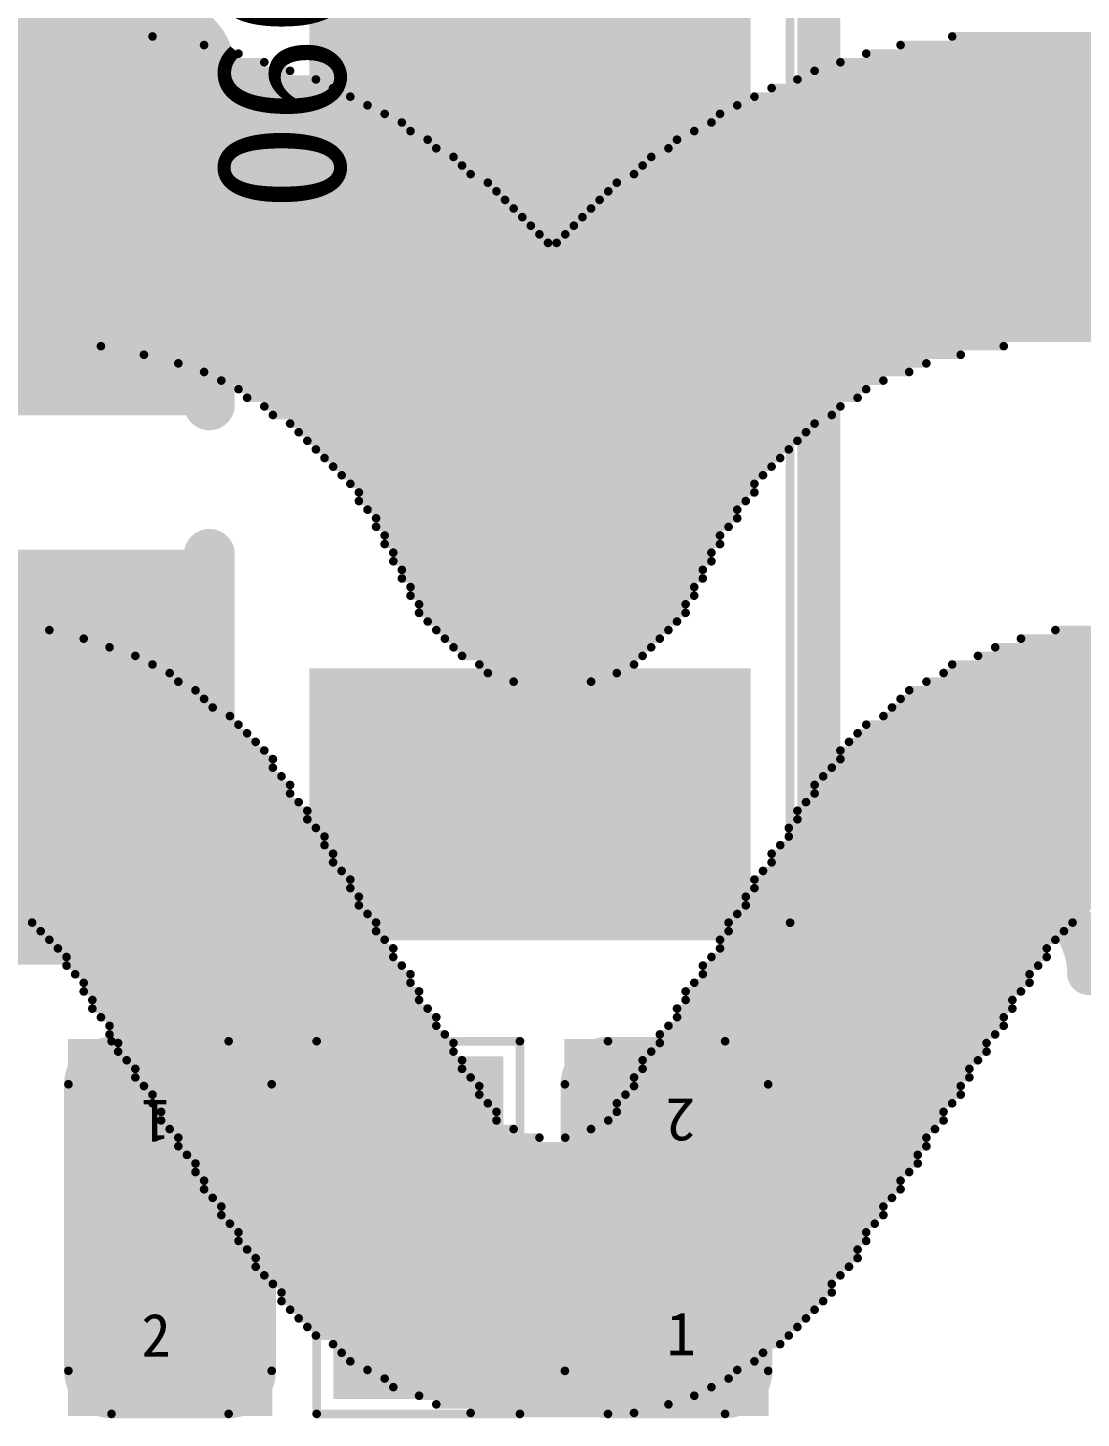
# Model space of a CAD drawing. Header units: millimetres. Extents: x 7.33 to 10.08, y 7.01 to 8.78.
# Drawn here: x 9.3186 to 9.4411, y 8.475 to 8.6366 of the extents above; entities that cross this region are included whole.
import ezdxf

# ---------------------------------------------------------------- set-up
doc = ezdxf.new("R2010")
doc.units = ezdxf.units.MM
doc.header["$MEASUREMENT"] = 0
for name, color, linetype in [('BottomOverlay', 54, 'Continuous'), ('Mechanical1', 6, 'Continuous'), ('Mechanical16', 56, 'Continuous'), ('Mechanical20', 56, 'Continuous'), ('TopLayer', 1, 'Continuous'), ('TopOverlay', 2, 'Continuous'), ('TopPaste', 8, 'Continuous'), ('TopSolder', 216, 'Continuous')]:
    doc.layers.add(name, color=color, linetype=linetype)

# ---------------------------------------------------------------- blocks, each defined once
blk = doc.blocks.new('SOT_23_5_12')
at = {"layer": 'Mechanical16'}
for points, const_width in [([(-0.00972, 0.05905), (-0.02041, 0.05905)], 0.005), ([(0.02165, 0.05905), (0.00996, 0.05905)], 0.005), ([(0.02165, 0.05905), (0.02165, -0.05905)], 0.005), ([(0.025, 0.05315), (-0.025, 0.05315)], 0.001), ([(0.025, 0.05315), (0.025, -0.05315)], 0.001)]:
    blk.add_lwpolyline(points, dxfattribs=dict(at, const_width=const_width))
for points, const_width in [([(-0.01097, 0.05905, 1), (-0.00847, 0.05905, 1)], 0.0025), ([(-0.01097, 0.05905, 1), (-0.00847, 0.05905, 1)], 0.0025), ([(0.00871, 0.05905, 1), (0.01121, 0.05905, 1)], 0.0025), ([(0.00871, 0.05905, 1), (0.01121, 0.05905, 1)], 0.0025), ([(0.0204, 0.05905, 1), (0.0229, 0.05905, 1)], 0.0025), ([(0.0204, 0.05905, 1), (0.0229, 0.05905, 1)], 0.0025), ([(0.02475, 0.05315, 1), (0.02525, 0.05315, 1)], 0.0005), ([(0.02475, 0.05315, 1), (0.02525, 0.05315, 1)], 0.0005)]:
    blk.add_lwpolyline(points, format="xyb", close=True, dxfattribs=dict(at, const_width=const_width))
at = {"layer": 'Mechanical16', "const_width": 0.005}
blk.add_lwpolyline([(0.00996, 0.05905, -1), (-0.00972, 0.05905)], format="xyb", dxfattribs=at)
at = {"layer": 'TopLayer'}
for points in [[(0.03358, 0.05118), (0.03358, 0.02756), (0.0769, 0.05118), (0.0769, 0.02756)], [(0.03358, -0.02756), (0.03358, -0.05118), (0.0769, -0.02756), (0.0769, -0.05118)]]:
    blk.add_solid(points, dxfattribs=at)
at = {"layer": 'TopOverlay', "const_width": 0.005}
for points in [[(-0.00972, 0.05905), (-0.02041, 0.05905)], [(0.02165, 0.05905), (0.00996, 0.05905)], [(0.02165, 0.05905), (0.02165, -0.05905)]]:
    blk.add_lwpolyline(points, dxfattribs=at)
at = {"layer": 'TopOverlay', "const_width": 0.0025}
for points in [[(-0.01097, 0.05905, 1), (-0.00847, 0.05905, 1)], [(-0.01097, 0.05905, 1), (-0.00847, 0.05905, 1)], [(0.00871, 0.05905, 1), (0.01121, 0.05905, 1)], [(0.00871, 0.05905, 1), (0.01121, 0.05905, 1)], [(0.0204, 0.05905, 1), (0.0229, 0.05905, 1)], [(0.0204, 0.05905, 1), (0.0229, 0.05905, 1)]]:
    blk.add_lwpolyline(points, format="xyb", close=True, dxfattribs=at)
at = {"layer": 'TopOverlay', "const_width": 0.005}
blk.add_lwpolyline([(0.00996, 0.05905, -1), (-0.00972, 0.05905)], format="xyb", dxfattribs=at)
at = {"layer": 'TopPaste'}
for points in [[(0.03358, 0.05118), (0.03358, 0.02756), (0.0769, 0.05118), (0.0769, 0.02756)], [(0.03358, -0.02756), (0.03358, -0.05118), (0.0769, -0.02756), (0.0769, -0.05118)]]:
    blk.add_solid(points, dxfattribs=at)
at = {"layer": 'TopSolder'}
for points in [[(0.02958, 0.05518), (0.02958, 0.02356), (0.0809, 0.05518), (0.0809, 0.02356)], [(0.02958, -0.02356), (0.02958, -0.05518), (0.0809, -0.02356), (0.0809, -0.05518)]]:
    blk.add_solid(points, dxfattribs=at)
blk = doc.blocks.new('R0201_63')
at = {"layer": 'TopLayer'}
for points in [[(-0.01792, -0.00787), (-0.00375, -0.00787), (-0.01792, 0.00788), (-0.00375, 0.00788)], [(0.00374, -0.00787), (0.01791, -0.00787), (0.00374, 0.00788), (0.01791, 0.00788)]]:
    blk.add_solid(points, dxfattribs=at)
at = {"layer": 'TopOverlay', "const_width": 0.001}
for points in [[(-0.02166, 0.01182), (0.02166, 0.01182)], [(-0.02166, 0.01182), (-0.02166, -0.01182)], [(0.02166, 0.01182), (0.02166, -0.01182)], [(-0.02166, -0.01182), (0.02166, -0.01182)]]:
    blk.add_lwpolyline(points, dxfattribs=at)
at = {"layer": 'TopOverlay', "const_width": 0.0005}
for points in [[(-0.02191, 0.01182, 1), (-0.02141, 0.01182, 1)], [(-0.02191, 0.01182, 1), (-0.02141, 0.01182, 1)], [(0.02141, 0.01182, 1), (0.02191, 0.01182, 1)], [(0.02141, 0.01182, 1), (0.02191, 0.01182, 1)], [(-0.02191, -0.01182, 1), (-0.02141, -0.01182, 1)], [(-0.02191, -0.01182, 1), (-0.02141, -0.01182, 1)], [(0.02141, -0.01182, 1), (0.02191, -0.01182, 1)], [(0.02141, -0.01182, 1), (0.02191, -0.01182, 1)]]:
    blk.add_lwpolyline(points, format="xyb", close=True, dxfattribs=at)
at = {"layer": 'TopPaste'}
for points in [[(-0.01792, -0.00787), (-0.00375, -0.00787), (-0.01792, 0.00788), (-0.00375, 0.00788)], [(0.00374, -0.00787), (0.01791, -0.00787), (0.00374, 0.00788), (0.01791, 0.00788)]]:
    blk.add_solid(points, dxfattribs=at)
at = {"layer": 'TopSolder'}
for points in [[(-0.01992, -0.00987), (-0.00175, -0.00987), (-0.01992, 0.00988), (-0.00175, 0.00988)], [(0.00174, -0.00987), (0.01991, -0.00987), (0.00174, 0.00988), (0.01991, 0.00988)]]:
    blk.add_solid(points, dxfattribs=at)
blk = doc.blocks.new('C0201_288')
at = {"layer": 'TopLayer'}
for points in [[(-0.01792, -0.00787), (-0.00375, -0.00787), (-0.01792, 0.00788), (-0.00375, 0.00788)], [(0.00374, -0.00787), (0.01791, -0.00787), (0.00374, 0.00788), (0.01791, 0.00788)]]:
    blk.add_solid(points, dxfattribs=at)
at = {"layer": 'TopOverlay', "const_width": 0.001}
for points in [[(-0.02166, 0.00681, -0.414178), (-0.01666, 0.01182)], [(0.01665, 0.01182, -0.414132), (0.02166, 0.00681)], [(-0.01666, -0.01182, -0.414249), (-0.02166, -0.00681)], [(0.02166, -0.00681, -0.414214), (0.01665, -0.01182)]]:
    blk.add_lwpolyline(points, format="xyb", dxfattribs=at)
for points in [[(0.01665, 0.01182), (-0.01666, 0.01182)], [(-0.02166, -0.00681), (-0.02166, 0.00681)], [(0.02166, -0.00681), (0.02166, 0.00681)], [(0.01665, -0.01182), (-0.01666, -0.01182)]]:
    blk.add_lwpolyline(points, dxfattribs=at)
at = {"layer": 'TopOverlay', "const_width": 0.0005}
for points in [[(-0.01691, 0.01182, 1), (-0.01641, 0.01182, 1)], [(-0.01691, 0.01182, 1), (-0.01641, 0.01182, 1)], [(0.0164, 0.01182, 1), (0.0169, 0.01182, 1)], [(0.0164, 0.01182, 1), (0.0169, 0.01182, 1)], [(-0.02191, 0.00681, 1), (-0.02141, 0.00681, 1)], [(-0.02191, 0.00681, 1), (-0.02141, 0.00681, 1)], [(0.02141, 0.00681, 1), (0.02191, 0.00681, 1)], [(0.02141, 0.00681, 1), (0.02191, 0.00681, 1)], [(-0.02191, -0.00681, 1), (-0.02141, -0.00681, 1)], [(-0.02191, -0.00681, 1), (-0.02141, -0.00681, 1)], [(0.02141, -0.00681, 1), (0.02191, -0.00681, 1)], [(0.02141, -0.00681, 1), (0.02191, -0.00681, 1)], [(-0.01691, -0.01182, 1), (-0.01641, -0.01182, 1)], [(-0.01691, -0.01182, 1), (-0.01641, -0.01182, 1)], [(0.0164, -0.01182, 1), (0.0169, -0.01182, 1)], [(0.0164, -0.01182, 1), (0.0169, -0.01182, 1)]]:
    blk.add_lwpolyline(points, format="xyb", close=True, dxfattribs=at)
at = {"layer": 'TopPaste'}
for points in [[(-0.01792, -0.00787), (-0.00375, -0.00787), (-0.01792, 0.00788), (-0.00375, 0.00788)], [(0.00374, -0.00787), (0.01791, -0.00787), (0.00374, 0.00788), (0.01791, 0.00788)]]:
    blk.add_solid(points, dxfattribs=at)
at = {"layer": 'TopSolder'}
for points in [[(-0.02192, -0.01187), (0.00025, -0.01187), (-0.02192, 0.01188), (0.00025, 0.01188)], [(-0.00026, -0.01187), (0.02191, -0.01187), (-0.00026, 0.01188), (0.02191, 0.01188)]]:
    blk.add_solid(points, dxfattribs=at)
at = {"layer": 'Mechanical20'}
for s, rotation, p in [('1', -90, (-0.01484, 0)), ('2', 90, (0.015, -0.00333))]:
    blk.add_text(s, height=0.005, rotation=rotation, dxfattribs=at).set_placement(p)
blk = doc.blocks.new('C0201_290')
at = {"layer": 'TopLayer'}
for points in [[(-0.01792, -0.00787), (-0.00375, -0.00787), (-0.01792, 0.00788), (-0.00375, 0.00788)], [(0.00374, -0.00787), (0.01791, -0.00787), (0.00374, 0.00788), (0.01791, 0.00788)]]:
    blk.add_solid(points, dxfattribs=at)
at = {"layer": 'TopOverlay', "const_width": 0.001}
for points in [[(-0.02166, 0.00681, -0.414178), (-0.01666, 0.01182)], [(0.01665, 0.01182, -0.414132), (0.02166, 0.00681)], [(-0.01666, -0.01182, -0.414249), (-0.02166, -0.00681)], [(0.02166, -0.00681, -0.414214), (0.01665, -0.01182)]]:
    blk.add_lwpolyline(points, format="xyb", dxfattribs=at)
for points in [[(-0.01666, 0.01182), (0.01665, 0.01182)], [(-0.02166, 0.00681), (-0.02166, -0.00681)], [(0.02166, 0.00681), (0.02166, -0.00681)], [(-0.01666, -0.01182), (0.01665, -0.01182)]]:
    blk.add_lwpolyline(points, dxfattribs=at)
at = {"layer": 'TopOverlay', "const_width": 0.0005}
for points in [[(-0.01691, 0.01182, 1), (-0.01641, 0.01182, 1)], [(-0.01691, 0.01182, 1), (-0.01641, 0.01182, 1)], [(0.0164, 0.01182, 1), (0.0169, 0.01182, 1)], [(0.0164, 0.01182, 1), (0.0169, 0.01182, 1)], [(-0.02191, 0.00681, 1), (-0.02141, 0.00681, 1)], [(-0.02191, 0.00681, 1), (-0.02141, 0.00681, 1)], [(0.02141, 0.00681, 1), (0.02191, 0.00681, 1)], [(0.02141, 0.00681, 1), (0.02191, 0.00681, 1)], [(-0.02191, -0.00681, 1), (-0.02141, -0.00681, 1)], [(-0.02191, -0.00681, 1), (-0.02141, -0.00681, 1)], [(0.02141, -0.00681, 1), (0.02191, -0.00681, 1)], [(0.02141, -0.00681, 1), (0.02191, -0.00681, 1)], [(-0.01691, -0.01182, 1), (-0.01641, -0.01182, 1)], [(-0.01691, -0.01182, 1), (-0.01641, -0.01182, 1)], [(0.0164, -0.01182, 1), (0.0169, -0.01182, 1)], [(0.0164, -0.01182, 1), (0.0169, -0.01182, 1)]]:
    blk.add_lwpolyline(points, format="xyb", close=True, dxfattribs=at)
at = {"layer": 'TopPaste'}
for points in [[(-0.01792, -0.00787), (-0.00375, -0.00787), (-0.01792, 0.00788), (-0.00375, 0.00788)], [(0.00374, -0.00787), (0.01791, -0.00787), (0.00374, 0.00788), (0.01791, 0.00788)]]:
    blk.add_solid(points, dxfattribs=at)
at = {"layer": 'TopSolder'}
for points in [[(-0.02192, -0.01187), (0.00025, -0.01187), (-0.02192, 0.01188), (0.00025, 0.01188)], [(-0.00026, -0.01187), (0.02191, -0.01187), (-0.00026, 0.01188), (0.02191, 0.01188)]]:
    blk.add_solid(points, dxfattribs=at)
at = {"layer": 'Mechanical20'}
for s, rotation, p in [('1', 270, (-0.01484, 0)), ('2', 90, (0.015, -0.00333))]:
    blk.add_text(s, height=0.005, rotation=rotation, dxfattribs=at).set_placement(p)
blk = doc.blocks.new('C0603_291')
at = {"layer": 'Mechanical16', "const_width": 0.00591}
for points in [[(-0.0531, 0.0186, -0.414214), (-0.0481, 0.0236)], [(0.0481, 0.0236, -0.414214), (0.0531, 0.0186)], [(-0.0481, -0.0236, -0.414214), (-0.0531, -0.0186)], [(0.0531, -0.0186, -0.414214), (0.0481, -0.0236)]]:
    blk.add_lwpolyline(points, format="xyb", dxfattribs=at)
for points in [[(-0.00836, 0.0236), (-0.0481, 0.0236)], [(0.0481, 0.0236), (0.00902, 0.0236)], [(-0.0531, -0.0186), (-0.0531, 0.0186)], [(0.0531, -0.0186), (0.0531, 0.0186)], [(-0.00836, -0.0236), (-0.0481, -0.0236)], [(0.0481, -0.0236), (0.00902, -0.0236)]]:
    blk.add_lwpolyline(points, dxfattribs=at)
at = {"layer": 'Mechanical16', "const_width": 0.00296}
for points in [[(-0.04958, 0.0236, 1), (-0.04662, 0.0236, 1)], [(-0.04958, 0.0236, 1), (-0.04662, 0.0236, 1)], [(-0.00984, 0.0236, 1), (-0.00688, 0.0236, 1)], [(0.00754, 0.0236, 1), (0.0105, 0.0236, 1)], [(0.04662, 0.0236, 1), (0.04958, 0.0236, 1)], [(0.04662, 0.0236, 1), (0.04958, 0.0236, 1)], [(-0.05458, 0.0186, 1), (-0.05162, 0.0186, 1)], [(-0.05458, 0.0186, 1), (-0.05162, 0.0186, 1)], [(0.05162, 0.0186, 1), (0.05458, 0.0186, 1)], [(0.05162, 0.0186, 1), (0.05458, 0.0186, 1)], [(-0.05458, -0.0186, 1), (-0.05162, -0.0186, 1)], [(-0.05458, -0.0186, 1), (-0.05162, -0.0186, 1)], [(0.05162, -0.0186, 1), (0.05458, -0.0186, 1)], [(0.05162, -0.0186, 1), (0.05458, -0.0186, 1)], [(-0.04958, -0.0236, 1), (-0.04662, -0.0236, 1)], [(-0.04958, -0.0236, 1), (-0.04662, -0.0236, 1)], [(-0.00984, -0.0236, 1), (-0.00688, -0.0236, 1)], [(0.00754, -0.0236, 1), (0.0105, -0.0236, 1)], [(0.04662, -0.0236, 1), (0.04958, -0.0236, 1)], [(0.04662, -0.0236, 1), (0.04958, -0.0236, 1)]]:
    blk.add_lwpolyline(points, format="xyb", close=True, dxfattribs=at)
at = {"layer": 'TopLayer'}
for points in [[(-0.01181, 0.01771), (-0.04331, 0.01771), (-0.01181, -0.01771), (-0.04331, -0.01771)], [(0.04331, 0.01771), (0.01181, 0.01771), (0.04331, -0.01771), (0.01181, -0.01771)]]:
    blk.add_solid(points, dxfattribs=at)
at = {"layer": 'TopOverlay', "const_width": 0.00591}
for points in [[(-0.0531, 0.0186, -0.414214), (-0.0481, 0.0236)], [(0.0481, 0.0236, -0.414214), (0.0531, 0.0186)], [(-0.0481, -0.0236, -0.414214), (-0.0531, -0.0186)], [(0.0531, -0.0186, -0.414214), (0.0481, -0.0236)]]:
    blk.add_lwpolyline(points, format="xyb", dxfattribs=at)
for points in [[(-0.00836, 0.0236), (-0.0481, 0.0236)], [(0.0481, 0.0236), (0.00902, 0.0236)], [(-0.0531, -0.0186), (-0.0531, 0.0186)], [(0.0531, -0.0186), (0.0531, 0.0186)], [(-0.00836, -0.0236), (-0.0481, -0.0236)], [(0.0481, -0.0236), (0.00902, -0.0236)]]:
    blk.add_lwpolyline(points, dxfattribs=at)
at = {"layer": 'TopOverlay', "const_width": 0.00296}
for points in [[(-0.04958, 0.0236, 1), (-0.04662, 0.0236, 1)], [(-0.04958, 0.0236, 1), (-0.04662, 0.0236, 1)], [(-0.00984, 0.0236, 1), (-0.00688, 0.0236, 1)], [(0.00754, 0.0236, 1), (0.0105, 0.0236, 1)], [(0.04662, 0.0236, 1), (0.04958, 0.0236, 1)], [(0.04662, 0.0236, 1), (0.04958, 0.0236, 1)], [(-0.05458, 0.0186, 1), (-0.05162, 0.0186, 1)], [(-0.05458, 0.0186, 1), (-0.05162, 0.0186, 1)], [(0.05162, 0.0186, 1), (0.05458, 0.0186, 1)], [(0.05162, 0.0186, 1), (0.05458, 0.0186, 1)], [(-0.05458, -0.0186, 1), (-0.05162, -0.0186, 1)], [(-0.05458, -0.0186, 1), (-0.05162, -0.0186, 1)], [(0.05162, -0.0186, 1), (0.05458, -0.0186, 1)], [(0.05162, -0.0186, 1), (0.05458, -0.0186, 1)], [(-0.04958, -0.0236, 1), (-0.04662, -0.0236, 1)], [(-0.04958, -0.0236, 1), (-0.04662, -0.0236, 1)], [(-0.00984, -0.0236, 1), (-0.00688, -0.0236, 1)], [(0.00754, -0.0236, 1), (0.0105, -0.0236, 1)], [(0.04662, -0.0236, 1), (0.04958, -0.0236, 1)], [(0.04662, -0.0236, 1), (0.04958, -0.0236, 1)]]:
    blk.add_lwpolyline(points, format="xyb", close=True, dxfattribs=at)
at = {"layer": 'TopPaste'}
for points in [[(-0.01181, 0.01771), (-0.04331, 0.01771), (-0.01181, -0.01771), (-0.04331, -0.01771)], [(0.04331, 0.01771), (0.01181, 0.01771), (0.04331, -0.01771), (0.01181, -0.01771)]]:
    blk.add_solid(points, dxfattribs=at)
at = {"layer": 'TopSolder'}
for points in [[(-0.00781, 0.02171), (-0.04731, 0.02171), (-0.00781, -0.02171), (-0.04731, -0.02171)], [(0.04731, 0.02171), (0.00781, 0.02171), (0.04731, -0.02171), (0.00781, -0.02171)]]:
    blk.add_solid(points, dxfattribs=at)
at = {"layer": 'Mechanical20'}
for s, p in [('1', (-0.02356, 0)), ('2', (0.03156, 0))]:
    blk.add_text(s, height=0.01, dxfattribs=at).set_placement(p)
blk = doc.blocks.new('LOGO_XH_300MIL_B_570')
at = {"layer": 'BottomOverlay', "const_width": 0.001}
for points in [[(0.009, 0.10816), (-0.01, 0.10816)], [(0.013, 0.10716), (-0.014, 0.10716)], [(0.018, 0.10516), (-0.019, 0.10516)], [(0.015, 0.10616), (-0.017, 0.10616)], [(0.021, 0.10316), (-0.022, 0.10316)], [(0.019, 0.10416), (-0.021, 0.10416)], [(0.023, 0.10216), (-0.024, 0.10216)], [(0.025, 0.10016), (-0.027, 0.10016)], [(0.024, 0.10116), (-0.025, 0.10116)], [(0.028, 0.09816), (-0.029, 0.09816)], [(0.027, 0.09916), (-0.028, 0.09916)], [(0.029, 0.09716), (-0.03, 0.09716)], [(0.031, 0.09516), (-0.032, 0.09516)], [(0.03, 0.09616), (-0.031, 0.09616)], [(0.031, 0.09416), (-0.033, 0.09416)], [(0.033, 0.09216), (-0.034, 0.09216)], [(0.032, 0.09316), (-0.033, 0.09316)], [(0.034, 0.09016), (-0.036, 0.09016)], [(0.034, 0.09116), (-0.035, 0.09116)], [(0.035, 0.08916), (-0.036, 0.08916)], [(0.036, 0.08816), (-0.037, 0.08816)], [(0.036, 0.08716), (-0.037, 0.08716)], [(0.038, 0.08516), (-0.039, 0.08516)], [(0.037, 0.08616), (-0.038, 0.08616)], [(0.038, 0.08416), (-0.039, 0.08416)], [(0.04, 0.08216), (-0.041, 0.08216)], [(0.039, 0.08316), (-0.04, 0.08316)], [(0.04, 0.08116), (-0.041, 0.08116)], [(0.041, 0.07916), (-0.043, 0.07916)], [(0.041, 0.08016), (-0.042, 0.08016)], [(0.043, 0.07716), (-0.044, 0.07716)], [(0.042, 0.07816), (-0.043, 0.07816)], [(-0.002, 0.07616), (-0.044, 0.07616)], [(0.043, 0.07616), (0.001, 0.07616)], [(-0.007, 0.07416), (-0.046, 0.07416)], [(-0.005, 0.07516), (-0.045, 0.07516)], [(0.044, 0.07516), (0.004, 0.07516)], [(0.045, 0.07416), (0.006, 0.07416)], [(-0.008, 0.07316), (-0.046, 0.07316)], [(0.045, 0.07316), (0.006, 0.07316)], [(-0.009, 0.07116), (-0.048, 0.07116)], [(-0.008, 0.07216), (-0.047, 0.07216)], [(0.046, 0.07216), (0.007, 0.07216)], [(0.046, 0.07116), (0.008, 0.07116)], [(-0.01, 0.06916), (-0.049, 0.06916)], [(-0.01, 0.07016), (-0.048, 0.07016)], [(0.047, 0.07016), (0.008, 0.07016)], [(0.048, 0.06916), (0.009, 0.06916)], [(-0.011, 0.06816), (-0.049, 0.06816)], [(0.048, 0.06816), (0.01, 0.06816)], [(-0.012, 0.06616), (-0.051, 0.06616)], [(-0.011, 0.06716), (-0.05, 0.06716)], [(0.049, 0.06716), (0.01, 0.06716)], [(0.05, 0.06616), (0.011, 0.06616)], [(-0.013, 0.06416), (-0.052, 0.06416)], [(-0.013, 0.06516), (-0.051, 0.06516)], [(0.05, 0.06516), (0.011, 0.06516)], [(0.051, 0.06416), (0.012, 0.06416)], [(-0.014, 0.06316), (-0.053, 0.06316)], [(0.051, 0.06316), (0.013, 0.06316)], [(-0.015, 0.06116), (-0.054, 0.06116)], [(-0.015, 0.06216), (-0.053, 0.06216)], [(0.052, 0.06216), (0.013, 0.06216)], [(0.053, 0.06116), (0.014, 0.06116)], [(-0.016, 0.06016), (-0.054, 0.06016)], [(0.053, 0.06016), (0.015, 0.06016)], [(-0.017, 0.05816), (-0.056, 0.05816)], [(-0.016, 0.05916), (-0.055, 0.05916)], [(0.054, 0.05916), (0.015, 0.05916)], [(0.054, 0.05816), (0.016, 0.05816)], [(-0.018, 0.05616), (-0.057, 0.05616)], [(-0.018, 0.05716), (-0.056, 0.05716)], [(0.055, 0.05716), (0.016, 0.05716)], [(0.056, 0.05616), (0.017, 0.05616)], [(-0.019, 0.05516), (-0.058, 0.05516)], [(0.056, 0.05516), (0.018, 0.05516)], [(-0.02, 0.05316), (-0.059, 0.05316)], [(-0.02, 0.05416), (-0.058, 0.05416)], [(0.057, 0.05416), (0.018, 0.05416)], [(0.058, 0.05316), (0.019, 0.05316)], [(-0.021, 0.05216), (-0.06, 0.05216)], [(0.059, 0.05216), (0.02, 0.05216)], [(-0.022, 0.05016), (-0.063, 0.05016)], [(-0.021, 0.05116), (-0.061, 0.05116)], [(0.06, 0.05116), (0.02, 0.05116)], [(0.062, 0.05016), (0.021, 0.05016)], [(-0.023, 0.04816), (-0.071, 0.04816)], [(-0.023, 0.04916), (-0.067, 0.04916)], [(0.066, 0.04916), (0.022, 0.04916)], [(0.07, 0.04816), (0.022, 0.04816)], [(-0.024, 0.04716), (-0.075, 0.04716)], [(0.074, 0.04716), (0.023, 0.04716)], [(-0.025, 0.04516), (-0.083, 0.04516)], [(-0.024, 0.04616), (-0.079, 0.04616)], [(0.078, 0.04616), (0.023, 0.04616)], [(0.082, 0.04516), (0.024, 0.04516)], [(-0.026, 0.04316), (-0.091, 0.04316)], [(-0.026, 0.04416), (-0.087, 0.04416)], [(0.086, 0.04416), (0.025, 0.04416)], [(0.09, 0.04316), (0.025, 0.04316)], [(-0.027, 0.04216), (-0.095, 0.04216)], [(0.094, 0.04216), (0.026, 0.04216)], [(-0.028, 0.04016), (-0.103, 0.04016)], [(-0.028, 0.04116), (-0.099, 0.04116)], [(0.098, 0.04116), (0.026, 0.04116)], [(0.102, 0.04016), (0.027, 0.04016)], [(-0.029, 0.03916), (-0.107, 0.03916)], [(0.105, 0.03916), (0.028, 0.03916)], [(-0.03, 0.03716), (-0.112, 0.03716)], [(-0.029, 0.03816), (-0.11, 0.03816)], [(0.108, 0.03816), (0.028, 0.03816)], [(0.111, 0.03716), (0.029, 0.03716)], [(-0.031, 0.03516), (-0.116, 0.03516)], [(-0.031, 0.03616), (-0.114, 0.03616)], [(0.113, 0.03616), (0.03, 0.03616)], [(0.115, 0.03516), (0.03, 0.03516)], [(-0.032, 0.03416), (-0.117, 0.03416)], [(0.116, 0.03416), (0.031, 0.03416)], [(-0.034, 0.03216), (-0.12, 0.03216)], [(-0.033, 0.03316), (-0.119, 0.03316)], [(0.118, 0.03316), (0.032, 0.03316)], [(0.119, 0.03216), (0.032, 0.03216)], [(-0.034, 0.03116), (-0.122, 0.03116)], [(0.12, 0.03116), (0.033, 0.03116)], [(-0.036, 0.02916), (-0.124, 0.02916)], [(-0.035, 0.03016), (-0.123, 0.03016)], [(0.121, 0.03016), (0.034, 0.03016)], [(0.123, 0.02916), (0.035, 0.02916)], [(-0.039, 0.02716), (-0.126, 0.02716)], [(-0.037, 0.02816), (-0.125, 0.02816)], [(0.124, 0.02816), (0.036, 0.02816)], [(0.125, 0.02716), (0.037, 0.02716)], [(-0.04, 0.02616), (-0.127, 0.02616)], [(0.125, 0.02616), (0.039, 0.02616)], [(-0.042, 0.02416), (-0.128, 0.02416)], [(-0.041, 0.02516), (-0.127, 0.02516)], [(0.126, 0.02516), (0.04, 0.02516)], [(0.127, 0.02416), (0.041, 0.02416)], [(-0.046, 0.02216), (-0.13, 0.02216)], [(-0.044, 0.02316), (-0.129, 0.02316)], [(0.007, 0.02216), (-0.008, 0.02216)], [(0.004, 0.02316), (-0.005, 0.02316)], [(0.128, 0.02316), (0.043, 0.02316)], [(0.128, 0.02216), (0.044, 0.02216)], [(-0.047, 0.02116), (-0.13, 0.02116)], [(0.008, 0.02116), (-0.01, 0.02116)], [(0.129, 0.02116), (0.046, 0.02116)], [(-0.05, 0.02016), (-0.131, 0.02016)], [(-0.052, 0.01916), (-0.131, 0.01916)], [(0.011, 0.01916), (-0.012, 0.01916)], [(0.01, 0.02016), (-0.011, 0.02016)], [(0.13, 0.02016), (0.048, 0.02016)], [(0.13, 0.01916), (0.051, 0.01916)], [(-0.055, 0.01816), (-0.132, 0.01816)], [(0.012, 0.01816), (-0.013, 0.01816)], [(0.131, 0.01816), (0.054, 0.01816)], [(-0.059, 0.01716), (-0.132, 0.01716)], [(0.014, 0.01616), (-0.015, 0.01616)], [(0.013, 0.01716), (-0.014, 0.01716)], [(0.131, 0.01716), (0.058, 0.01716)], [(0.015, 0.01516), (-0.016, 0.01516)], [(0.015, 0.01416), (-0.016, 0.01416)], [(0.016, 0.01316), (-0.017, 0.01316)], [(0.017, 0.01116), (-0.018, 0.01116)], [(0.016, 0.01216), (-0.017, 0.01216)], [(0.017, 0.01016), (-0.018, 0.01016)], [(0.018, 0.00916), (-0.019, 0.00916)], [(0.018, 0.00816), (-0.019, 0.00816)], [(0.019, 0.00716), (-0.02, 0.00716)], [(0.019, 0.00616), (-0.02, 0.00616)], [(0.02, 0.00516), (-0.021, 0.00516)], [(0.02, 0.00416), (-0.022, 0.00416)], [(0.021, 0.00316), (-0.022, 0.00316)], [(0.022, 0.00116), (-0.024, 0.00116)], [(0.022, 0.00216), (-0.023, 0.00216)], [(0.023, 0.00016), (-0.024, 0.00016)], [(0.025, -0.00184), (-0.026, -0.00184)], [(0.024, -0.00084), (-0.025, -0.00084)], [(0.026, -0.00284), (-0.027, -0.00284)], [(0.028, -0.00484), (-0.029, -0.00484)], [(0.027, -0.00384), (-0.028, -0.00384)], [(0.03, -0.00684), (-0.031, -0.00684)], [(0.029, -0.00584), (-0.03, -0.00584)], [(0.032, -0.00784), (-0.033, -0.00784)], [(0.035, -0.00984), (-0.036, -0.00984)], [(0.033, -0.00884), (-0.034, -0.00884)], [(0.036, -0.01084), (-0.037, -0.01084)], [(0.04, -0.01284), (-0.042, -0.01284)], [(0.038, -0.01184), (-0.039, -0.01184)], [(0.047, -0.01484), (-0.048, -0.01484)], [(0.043, -0.01384), (-0.044, -0.01384)], [(0.052, -0.01584), (-0.053, -0.01584)], [(0.125, -0.01684), (-0.126, -0.01684)], [(0.124, -0.01784), (-0.125, -0.01784)], [(0.124, -0.01884), (-0.125, -0.01884)], [(0.123, -0.01984), (-0.124, -0.01984)], [(0.122, -0.02084), (-0.123, -0.02084)], [(0.121, -0.02184), (-0.122, -0.02184)], [(0.12, -0.02284), (-0.122, -0.02284)], [(0.12, -0.02384), (-0.121, -0.02384)], [(0.119, -0.02484), (-0.12, -0.02484)], [(0.118, -0.02584), (-0.119, -0.02584)], [(0.117, -0.02684), (-0.118, -0.02684)], [(-0.001, -0.02784), (-0.117, -0.02784)], [(0.116, -0.02784), (0, -0.02784)], [(-0.002, -0.02884), (-0.116, -0.02884)], [(0.115, -0.02884), (0.001, -0.02884)], [(-0.003, -0.02984), (-0.115, -0.02984)], [(-0.004, -0.03084), (-0.114, -0.03084)], [(0.114, -0.02984), (0.002, -0.02984)], [(0.113, -0.03084), (0.003, -0.03084)], [(-0.005, -0.03184), (-0.113, -0.03184)], [(0.112, -0.03184), (0.004, -0.03184)], [(-0.006, -0.03284), (-0.112, -0.03284)], [(-0.007, -0.03384), (-0.111, -0.03384)], [(0.111, -0.03284), (0.005, -0.03284)], [(0.11, -0.03384), (0.006, -0.03384)], [(-0.008, -0.03484), (-0.109, -0.03484)], [(-0.01, -0.03584), (-0.108, -0.03584)], [(0.108, -0.03484), (0.007, -0.03484)], [(0.107, -0.03584), (0.009, -0.03584)], [(-0.011, -0.03684), (-0.107, -0.03684)], [(0.106, -0.03684), (0.01, -0.03684)], [(-0.012, -0.03784), (-0.106, -0.03784)], [(-0.014, -0.03884), (-0.104, -0.03884)], [(0.104, -0.03784), (0.011, -0.03784)], [(0.103, -0.03884), (0.013, -0.03884)], [(-0.015, -0.03984), (-0.103, -0.03984)], [(-0.017, -0.04084), (-0.101, -0.04084)], [(0.101, -0.03984), (0.014, -0.03984)], [(0.1, -0.04084), (0.016, -0.04084)], [(-0.019, -0.04184), (-0.099, -0.04184)], [(0.098, -0.04184), (0.017, -0.04184)], [(-0.02, -0.04284), (-0.098, -0.04284)], [(-0.022, -0.04384), (-0.096, -0.04384)], [(0.097, -0.04284), (0.019, -0.04284)], [(0.095, -0.04384), (0.021, -0.04384)], [(-0.024, -0.04484), (-0.094, -0.04484)], [(0.092, -0.04484), (0.023, -0.04484)], [(-0.026, -0.04584), (-0.092, -0.04584)], [(-0.029, -0.04684), (-0.089, -0.04684)], [(0.09, -0.04584), (0.025, -0.04584)], [(0.088, -0.04684), (0.027, -0.04684)], [(-0.031, -0.04784), (-0.087, -0.04784)], [(-0.034, -0.04884), (-0.084, -0.04884)], [(0.086, -0.04784), (0.03, -0.04784)], [(0.083, -0.04884), (0.033, -0.04884)], [(-0.037, -0.04984), (-0.08, -0.04984)], [(0.079, -0.04984), (0.036, -0.04984)], [(-0.041, -0.05084), (-0.077, -0.05084)], [(-0.047, -0.05184), (-0.071, -0.05184)], [(0.076, -0.05084), (0.04, -0.05084)], [(0.07, -0.05184), (0.046, -0.05184)]]:
    blk.add_lwpolyline(points, dxfattribs=at)
at = {"layer": 'BottomOverlay', "const_width": 0.0005}
for points in [[(-0.01025, 0.10816, 1), (-0.00975, 0.10816, 1)], [(0.00875, 0.10816, 1), (0.00925, 0.10816, 1)], [(-0.01425, 0.10716, 1), (-0.01375, 0.10716, 1)], [(0.01275, 0.10716, 1), (0.01325, 0.10716, 1)], [(-0.01925, 0.10516, 1), (-0.01875, 0.10516, 1)], [(-0.01725, 0.10616, 1), (-0.01675, 0.10616, 1)], [(0.01475, 0.10616, 1), (0.01525, 0.10616, 1)], [(0.01775, 0.10516, 1), (0.01825, 0.10516, 1)], [(-0.02225, 0.10316, 1), (-0.02175, 0.10316, 1)], [(-0.02125, 0.10416, 1), (-0.02075, 0.10416, 1)], [(0.01875, 0.10416, 1), (0.01925, 0.10416, 1)], [(0.02075, 0.10316, 1), (0.02125, 0.10316, 1)], [(-0.02425, 0.10216, 1), (-0.02375, 0.10216, 1)], [(0.02275, 0.10216, 1), (0.02325, 0.10216, 1)], [(-0.02725, 0.10016, 1), (-0.02675, 0.10016, 1)], [(-0.02525, 0.10116, 1), (-0.02475, 0.10116, 1)], [(0.02375, 0.10116, 1), (0.02425, 0.10116, 1)], [(0.02475, 0.10016, 1), (0.02525, 0.10016, 1)], [(-0.02925, 0.09816, 1), (-0.02875, 0.09816, 1)], [(-0.02825, 0.09916, 1), (-0.02775, 0.09916, 1)], [(0.02675, 0.09916, 1), (0.02725, 0.09916, 1)], [(0.02775, 0.09816, 1), (0.02825, 0.09816, 1)], [(-0.03025, 0.09716, 1), (-0.02975, 0.09716, 1)], [(0.02875, 0.09716, 1), (0.02925, 0.09716, 1)], [(-0.03225, 0.09516, 1), (-0.03175, 0.09516, 1)], [(-0.03125, 0.09616, 1), (-0.03075, 0.09616, 1)], [(0.02975, 0.09616, 1), (0.03025, 0.09616, 1)], [(0.03075, 0.09516, 1), (0.03125, 0.09516, 1)], [(-0.03325, 0.09416, 1), (-0.03275, 0.09416, 1)], [(0.03075, 0.09416, 1), (0.03125, 0.09416, 1)], [(-0.03425, 0.09216, 1), (-0.03375, 0.09216, 1)], [(-0.03325, 0.09316, 1), (-0.03275, 0.09316, 1)], [(0.03175, 0.09316, 1), (0.03225, 0.09316, 1)], [(0.03275, 0.09216, 1), (0.03325, 0.09216, 1)], [(-0.03625, 0.09016, 1), (-0.03575, 0.09016, 1)], [(-0.03525, 0.09116, 1), (-0.03475, 0.09116, 1)], [(0.03375, 0.09116, 1), (0.03425, 0.09116, 1)], [(0.03375, 0.09016, 1), (0.03425, 0.09016, 1)], [(-0.03625, 0.08916, 1), (-0.03575, 0.08916, 1)], [(0.03475, 0.08916, 1), (0.03525, 0.08916, 1)], [(-0.03725, 0.08816, 1), (-0.03675, 0.08816, 1)], [(-0.03725, 0.08716, 1), (-0.03675, 0.08716, 1)], [(0.03575, 0.08816, 1), (0.03625, 0.08816, 1)], [(0.03575, 0.08716, 1), (0.03625, 0.08716, 1)], [(-0.03925, 0.08516, 1), (-0.03875, 0.08516, 1)], [(-0.03825, 0.08616, 1), (-0.03775, 0.08616, 1)], [(0.03675, 0.08616, 1), (0.03725, 0.08616, 1)], [(0.03775, 0.08516, 1), (0.03825, 0.08516, 1)], [(-0.03925, 0.08416, 1), (-0.03875, 0.08416, 1)], [(0.03775, 0.08416, 1), (0.03825, 0.08416, 1)], [(-0.04125, 0.08216, 1), (-0.04075, 0.08216, 1)], [(-0.04025, 0.08316, 1), (-0.03975, 0.08316, 1)], [(0.03875, 0.08316, 1), (0.03925, 0.08316, 1)], [(0.03975, 0.08216, 1), (0.04025, 0.08216, 1)], [(-0.04125, 0.08116, 1), (-0.04075, 0.08116, 1)], [(0.03975, 0.08116, 1), (0.04025, 0.08116, 1)], [(-0.04325, 0.07916, 1), (-0.04275, 0.07916, 1)], [(-0.04225, 0.08016, 1), (-0.04175, 0.08016, 1)], [(0.04075, 0.08016, 1), (0.04125, 0.08016, 1)], [(0.04075, 0.07916, 1), (0.04125, 0.07916, 1)], [(-0.04425, 0.07716, 1), (-0.04375, 0.07716, 1)], [(-0.04325, 0.07816, 1), (-0.04275, 0.07816, 1)], [(0.04175, 0.07816, 1), (0.04225, 0.07816, 1)], [(0.04275, 0.07716, 1), (0.04325, 0.07716, 1)], [(-0.04425, 0.07616, 1), (-0.04375, 0.07616, 1)], [(-0.00225, 0.07616, 1), (-0.00175, 0.07616, 1)], [(0.00075, 0.07616, 1), (0.00125, 0.07616, 1)], [(0.04275, 0.07616, 1), (0.04325, 0.07616, 1)], [(-0.04625, 0.07416, 1), (-0.04575, 0.07416, 1)], [(-0.04525, 0.07516, 1), (-0.04475, 0.07516, 1)], [(-0.00725, 0.07416, 1), (-0.00675, 0.07416, 1)], [(-0.00525, 0.07516, 1), (-0.00475, 0.07516, 1)], [(0.00375, 0.07516, 1), (0.00425, 0.07516, 1)], [(0.00575, 0.07416, 1), (0.00625, 0.07416, 1)], [(0.04375, 0.07516, 1), (0.04425, 0.07516, 1)], [(0.04475, 0.07416, 1), (0.04525, 0.07416, 1)], [(-0.04625, 0.07316, 1), (-0.04575, 0.07316, 1)], [(-0.00825, 0.07316, 1), (-0.00775, 0.07316, 1)], [(0.00575, 0.07316, 1), (0.00625, 0.07316, 1)], [(0.04475, 0.07316, 1), (0.04525, 0.07316, 1)], [(-0.04825, 0.07116, 1), (-0.04775, 0.07116, 1)], [(-0.04725, 0.07216, 1), (-0.04675, 0.07216, 1)], [(-0.00925, 0.07116, 1), (-0.00875, 0.07116, 1)], [(-0.00825, 0.07216, 1), (-0.00775, 0.07216, 1)], [(0.00675, 0.07216, 1), (0.00725, 0.07216, 1)], [(0.00775, 0.07116, 1), (0.00825, 0.07116, 1)], [(0.04575, 0.07216, 1), (0.04625, 0.07216, 1)], [(0.04575, 0.07116, 1), (0.04625, 0.07116, 1)], [(-0.04925, 0.06916, 1), (-0.04875, 0.06916, 1)], [(-0.04825, 0.07016, 1), (-0.04775, 0.07016, 1)], [(-0.01025, 0.07016, 1), (-0.00975, 0.07016, 1)], [(-0.01025, 0.06916, 1), (-0.00975, 0.06916, 1)], [(0.00775, 0.07016, 1), (0.00825, 0.07016, 1)], [(0.00875, 0.06916, 1), (0.00925, 0.06916, 1)], [(0.04675, 0.07016, 1), (0.04725, 0.07016, 1)], [(0.04775, 0.06916, 1), (0.04825, 0.06916, 1)], [(-0.04925, 0.06816, 1), (-0.04875, 0.06816, 1)], [(-0.01125, 0.06816, 1), (-0.01075, 0.06816, 1)], [(0.00975, 0.06816, 1), (0.01025, 0.06816, 1)], [(0.04775, 0.06816, 1), (0.04825, 0.06816, 1)], [(-0.05125, 0.06616, 1), (-0.05075, 0.06616, 1)], [(-0.05025, 0.06716, 1), (-0.04975, 0.06716, 1)], [(-0.01225, 0.06616, 1), (-0.01175, 0.06616, 1)], [(-0.01125, 0.06716, 1), (-0.01075, 0.06716, 1)], [(0.00975, 0.06716, 1), (0.01025, 0.06716, 1)], [(0.01075, 0.06616, 1), (0.01125, 0.06616, 1)], [(0.04875, 0.06716, 1), (0.04925, 0.06716, 1)], [(0.04975, 0.06616, 1), (0.05025, 0.06616, 1)], [(-0.05225, 0.06416, 1), (-0.05175, 0.06416, 1)], [(-0.05125, 0.06516, 1), (-0.05075, 0.06516, 1)], [(-0.01325, 0.06516, 1), (-0.01275, 0.06516, 1)], [(-0.01325, 0.06416, 1), (-0.01275, 0.06416, 1)], [(0.01075, 0.06516, 1), (0.01125, 0.06516, 1)], [(0.01175, 0.06416, 1), (0.01225, 0.06416, 1)], [(0.04975, 0.06516, 1), (0.05025, 0.06516, 1)], [(0.05075, 0.06416, 1), (0.05125, 0.06416, 1)], [(-0.05325, 0.06316, 1), (-0.05275, 0.06316, 1)], [(-0.01425, 0.06316, 1), (-0.01375, 0.06316, 1)], [(0.01275, 0.06316, 1), (0.01325, 0.06316, 1)], [(0.05075, 0.06316, 1), (0.05125, 0.06316, 1)], [(-0.05425, 0.06116, 1), (-0.05375, 0.06116, 1)], [(-0.05325, 0.06216, 1), (-0.05275, 0.06216, 1)], [(-0.01525, 0.06216, 1), (-0.01475, 0.06216, 1)], [(-0.01525, 0.06116, 1), (-0.01475, 0.06116, 1)], [(0.01275, 0.06216, 1), (0.01325, 0.06216, 1)], [(0.01375, 0.06116, 1), (0.01425, 0.06116, 1)], [(0.05175, 0.06216, 1), (0.05225, 0.06216, 1)], [(0.05275, 0.06116, 1), (0.05325, 0.06116, 1)], [(-0.05425, 0.06016, 1), (-0.05375, 0.06016, 1)], [(-0.01625, 0.06016, 1), (-0.01575, 0.06016, 1)], [(0.01475, 0.06016, 1), (0.01525, 0.06016, 1)], [(0.05275, 0.06016, 1), (0.05325, 0.06016, 1)], [(-0.05625, 0.05816, 1), (-0.05575, 0.05816, 1)], [(-0.05525, 0.05916, 1), (-0.05475, 0.05916, 1)], [(-0.01725, 0.05816, 1), (-0.01675, 0.05816, 1)], [(-0.01625, 0.05916, 1), (-0.01575, 0.05916, 1)], [(0.01475, 0.05916, 1), (0.01525, 0.05916, 1)], [(0.01575, 0.05816, 1), (0.01625, 0.05816, 1)], [(0.05375, 0.05916, 1), (0.05425, 0.05916, 1)], [(0.05375, 0.05816, 1), (0.05425, 0.05816, 1)], [(-0.05725, 0.05616, 1), (-0.05675, 0.05616, 1)], [(-0.05625, 0.05716, 1), (-0.05575, 0.05716, 1)], [(-0.01825, 0.05716, 1), (-0.01775, 0.05716, 1)], [(-0.01825, 0.05616, 1), (-0.01775, 0.05616, 1)], [(0.01575, 0.05716, 1), (0.01625, 0.05716, 1)], [(0.01675, 0.05616, 1), (0.01725, 0.05616, 1)], [(0.05475, 0.05716, 1), (0.05525, 0.05716, 1)], [(0.05575, 0.05616, 1), (0.05625, 0.05616, 1)], [(-0.05825, 0.05516, 1), (-0.05775, 0.05516, 1)], [(-0.01925, 0.05516, 1), (-0.01875, 0.05516, 1)], [(0.01775, 0.05516, 1), (0.01825, 0.05516, 1)], [(0.05575, 0.05516, 1), (0.05625, 0.05516, 1)], [(-0.05925, 0.05316, 1), (-0.05875, 0.05316, 1)], [(-0.05825, 0.05416, 1), (-0.05775, 0.05416, 1)], [(-0.02025, 0.05416, 1), (-0.01975, 0.05416, 1)], [(-0.02025, 0.05316, 1), (-0.01975, 0.05316, 1)], [(0.01775, 0.05416, 1), (0.01825, 0.05416, 1)], [(0.01875, 0.05316, 1), (0.01925, 0.05316, 1)], [(0.05675, 0.05416, 1), (0.05725, 0.05416, 1)], [(0.05775, 0.05316, 1), (0.05825, 0.05316, 1)], [(-0.06025, 0.05216, 1), (-0.05975, 0.05216, 1)], [(-0.02125, 0.05216, 1), (-0.02075, 0.05216, 1)], [(0.01975, 0.05216, 1), (0.02025, 0.05216, 1)], [(0.05875, 0.05216, 1), (0.05925, 0.05216, 1)], [(-0.06125, 0.05116, 1), (-0.06075, 0.05116, 1)], [(-0.02225, 0.05016, 1), (-0.02175, 0.05016, 1)], [(-0.02125, 0.05116, 1), (-0.02075, 0.05116, 1)], [(0.01975, 0.05116, 1), (0.02025, 0.05116, 1)], [(0.02075, 0.05016, 1), (0.02125, 0.05016, 1)], [(0.05975, 0.05116, 1), (0.06025, 0.05116, 1)], [(-0.02325, 0.04916, 1), (-0.02275, 0.04916, 1)], [(-0.02325, 0.04816, 1), (-0.02275, 0.04816, 1)], [(0.02175, 0.04916, 1), (0.02225, 0.04916, 1)], [(0.02175, 0.04816, 1), (0.02225, 0.04816, 1)], [(-0.02425, 0.04716, 1), (-0.02375, 0.04716, 1)], [(0.02275, 0.04716, 1), (0.02325, 0.04716, 1)], [(-0.02525, 0.04516, 1), (-0.02475, 0.04516, 1)], [(-0.02425, 0.04616, 1), (-0.02375, 0.04616, 1)], [(0.02275, 0.04616, 1), (0.02325, 0.04616, 1)], [(0.02375, 0.04516, 1), (0.02425, 0.04516, 1)], [(-0.02625, 0.04416, 1), (-0.02575, 0.04416, 1)], [(-0.02625, 0.04316, 1), (-0.02575, 0.04316, 1)], [(0.02475, 0.04416, 1), (0.02525, 0.04416, 1)], [(0.02475, 0.04316, 1), (0.02525, 0.04316, 1)], [(-0.02725, 0.04216, 1), (-0.02675, 0.04216, 1)], [(0.02575, 0.04216, 1), (0.02625, 0.04216, 1)], [(-0.02825, 0.04116, 1), (-0.02775, 0.04116, 1)], [(-0.02825, 0.04016, 1), (-0.02775, 0.04016, 1)], [(0.02575, 0.04116, 1), (0.02625, 0.04116, 1)], [(0.02675, 0.04016, 1), (0.02725, 0.04016, 1)], [(-0.02925, 0.03916, 1), (-0.02875, 0.03916, 1)], [(0.02775, 0.03916, 1), (0.02825, 0.03916, 1)], [(-0.03025, 0.03716, 1), (-0.02975, 0.03716, 1)], [(-0.02925, 0.03816, 1), (-0.02875, 0.03816, 1)], [(0.02775, 0.03816, 1), (0.02825, 0.03816, 1)], [(0.02875, 0.03716, 1), (0.02925, 0.03716, 1)], [(-0.03125, 0.03616, 1), (-0.03075, 0.03616, 1)], [(-0.03125, 0.03516, 1), (-0.03075, 0.03516, 1)], [(0.02975, 0.03616, 1), (0.03025, 0.03616, 1)], [(0.02975, 0.03516, 1), (0.03025, 0.03516, 1)], [(-0.03225, 0.03416, 1), (-0.03175, 0.03416, 1)], [(0.03075, 0.03416, 1), (0.03125, 0.03416, 1)], [(-0.03425, 0.03216, 1), (-0.03375, 0.03216, 1)], [(-0.03325, 0.03316, 1), (-0.03275, 0.03316, 1)], [(0.03175, 0.03316, 1), (0.03225, 0.03316, 1)], [(0.03175, 0.03216, 1), (0.03225, 0.03216, 1)], [(-0.03425, 0.03116, 1), (-0.03375, 0.03116, 1)], [(0.03275, 0.03116, 1), (0.03325, 0.03116, 1)], [(-0.03625, 0.02916, 1), (-0.03575, 0.02916, 1)], [(-0.03525, 0.03016, 1), (-0.03475, 0.03016, 1)], [(0.03375, 0.03016, 1), (0.03425, 0.03016, 1)], [(0.03475, 0.02916, 1), (0.03525, 0.02916, 1)], [(-0.03925, 0.02716, 1), (-0.03875, 0.02716, 1)], [(-0.03725, 0.02816, 1), (-0.03675, 0.02816, 1)], [(0.03575, 0.02816, 1), (0.03625, 0.02816, 1)], [(0.03675, 0.02716, 1), (0.03725, 0.02716, 1)], [(-0.04025, 0.02616, 1), (-0.03975, 0.02616, 1)], [(0.03875, 0.02616, 1), (0.03925, 0.02616, 1)], [(-0.04225, 0.02416, 1), (-0.04175, 0.02416, 1)], [(-0.04125, 0.02516, 1), (-0.04075, 0.02516, 1)], [(0.03975, 0.02516, 1), (0.04025, 0.02516, 1)], [(0.04075, 0.02416, 1), (0.04125, 0.02416, 1)], [(-0.04625, 0.02216, 1), (-0.04575, 0.02216, 1)], [(-0.04425, 0.02316, 1), (-0.04375, 0.02316, 1)], [(-0.00825, 0.02216, 1), (-0.00775, 0.02216, 1)], [(-0.00525, 0.02316, 1), (-0.00475, 0.02316, 1)], [(0.00375, 0.02316, 1), (0.00425, 0.02316, 1)], [(0.00675, 0.02216, 1), (0.00725, 0.02216, 1)], [(0.04275, 0.02316, 1), (0.04325, 0.02316, 1)], [(0.04375, 0.02216, 1), (0.04425, 0.02216, 1)], [(-0.04725, 0.02116, 1), (-0.04675, 0.02116, 1)], [(-0.01025, 0.02116, 1), (-0.00975, 0.02116, 1)], [(0.00775, 0.02116, 1), (0.00825, 0.02116, 1)], [(0.04575, 0.02116, 1), (0.04625, 0.02116, 1)], [(-0.05225, 0.01916, 1), (-0.05175, 0.01916, 1)], [(-0.05025, 0.02016, 1), (-0.04975, 0.02016, 1)], [(-0.01225, 0.01916, 1), (-0.01175, 0.01916, 1)], [(-0.01125, 0.02016, 1), (-0.01075, 0.02016, 1)], [(0.00975, 0.02016, 1), (0.01025, 0.02016, 1)], [(0.01075, 0.01916, 1), (0.01125, 0.01916, 1)], [(0.04775, 0.02016, 1), (0.04825, 0.02016, 1)], [(0.05075, 0.01916, 1), (0.05125, 0.01916, 1)], [(-0.05525, 0.01816, 1), (-0.05475, 0.01816, 1)], [(-0.01325, 0.01816, 1), (-0.01275, 0.01816, 1)], [(0.01175, 0.01816, 1), (0.01225, 0.01816, 1)], [(0.05375, 0.01816, 1), (0.05425, 0.01816, 1)], [(-0.05925, 0.01716, 1), (-0.05875, 0.01716, 1)], [(-0.01525, 0.01616, 1), (-0.01475, 0.01616, 1)], [(-0.01425, 0.01716, 1), (-0.01375, 0.01716, 1)], [(0.01275, 0.01716, 1), (0.01325, 0.01716, 1)], [(0.01375, 0.01616, 1), (0.01425, 0.01616, 1)], [(0.05775, 0.01716, 1), (0.05825, 0.01716, 1)], [(-0.01625, 0.01516, 1), (-0.01575, 0.01516, 1)], [(-0.01625, 0.01416, 1), (-0.01575, 0.01416, 1)], [(0.01475, 0.01516, 1), (0.01525, 0.01516, 1)], [(0.01475, 0.01416, 1), (0.01525, 0.01416, 1)], [(-0.01725, 0.01316, 1), (-0.01675, 0.01316, 1)], [(0.01575, 0.01316, 1), (0.01625, 0.01316, 1)], [(-0.01825, 0.01116, 1), (-0.01775, 0.01116, 1)], [(-0.01725, 0.01216, 1), (-0.01675, 0.01216, 1)], [(0.01575, 0.01216, 1), (0.01625, 0.01216, 1)], [(0.01675, 0.01116, 1), (0.01725, 0.01116, 1)], [(-0.01825, 0.01016, 1), (-0.01775, 0.01016, 1)], [(0.01675, 0.01016, 1), (0.01725, 0.01016, 1)], [(-0.01925, 0.00916, 1), (-0.01875, 0.00916, 1)], [(-0.01925, 0.00816, 1), (-0.01875, 0.00816, 1)], [(0.01775, 0.00916, 1), (0.01825, 0.00916, 1)], [(0.01775, 0.00816, 1), (0.01825, 0.00816, 1)], [(-0.02025, 0.00716, 1), (-0.01975, 0.00716, 1)], [(-0.02025, 0.00616, 1), (-0.01975, 0.00616, 1)], [(0.01875, 0.00716, 1), (0.01925, 0.00716, 1)], [(0.01875, 0.00616, 1), (0.01925, 0.00616, 1)], [(-0.02125, 0.00516, 1), (-0.02075, 0.00516, 1)], [(0.01975, 0.00516, 1), (0.02025, 0.00516, 1)], [(-0.02225, 0.00416, 1), (-0.02175, 0.00416, 1)], [(-0.02225, 0.00316, 1), (-0.02175, 0.00316, 1)], [(0.01975, 0.00416, 1), (0.02025, 0.00416, 1)], [(0.02075, 0.00316, 1), (0.02125, 0.00316, 1)], [(-0.02425, 0.00116, 1), (-0.02375, 0.00116, 1)], [(-0.02325, 0.00216, 1), (-0.02275, 0.00216, 1)], [(0.02175, 0.00216, 1), (0.02225, 0.00216, 1)], [(0.02175, 0.00116, 1), (0.02225, 0.00116, 1)], [(-0.02425, 0.00016, 1), (-0.02375, 0.00016, 1)], [(0.02275, 0.00016, 1), (0.02325, 0.00016, 1)], [(-0.02625, -0.00184, 1), (-0.02575, -0.00184, 1)], [(-0.02525, -0.00084, 1), (-0.02475, -0.00084, 1)], [(0.02375, -0.00084, 1), (0.02425, -0.00084, 1)], [(0.02475, -0.00184, 1), (0.02525, -0.00184, 1)], [(-0.02725, -0.00284, 1), (-0.02675, -0.00284, 1)], [(0.02575, -0.00284, 1), (0.02625, -0.00284, 1)], [(-0.02925, -0.00484, 1), (-0.02875, -0.00484, 1)], [(-0.02825, -0.00384, 1), (-0.02775, -0.00384, 1)], [(0.02675, -0.00384, 1), (0.02725, -0.00384, 1)], [(0.02775, -0.00484, 1), (0.02825, -0.00484, 1)], [(-0.03125, -0.00684, 1), (-0.03075, -0.00684, 1)], [(-0.03025, -0.00584, 1), (-0.02975, -0.00584, 1)], [(0.02875, -0.00584, 1), (0.02925, -0.00584, 1)], [(0.02975, -0.00684, 1), (0.03025, -0.00684, 1)], [(-0.03325, -0.00784, 1), (-0.03275, -0.00784, 1)], [(0.03175, -0.00784, 1), (0.03225, -0.00784, 1)], [(-0.03625, -0.00984, 1), (-0.03575, -0.00984, 1)], [(-0.03425, -0.00884, 1), (-0.03375, -0.00884, 1)], [(0.03275, -0.00884, 1), (0.03325, -0.00884, 1)], [(0.03475, -0.00984, 1), (0.03525, -0.00984, 1)], [(-0.03725, -0.01084, 1), (-0.03675, -0.01084, 1)], [(0.03575, -0.01084, 1), (0.03625, -0.01084, 1)], [(-0.04225, -0.01284, 1), (-0.04175, -0.01284, 1)], [(-0.03925, -0.01184, 1), (-0.03875, -0.01184, 1)], [(0.03775, -0.01184, 1), (0.03825, -0.01184, 1)], [(0.03975, -0.01284, 1), (0.04025, -0.01284, 1)], [(-0.04825, -0.01484, 1), (-0.04775, -0.01484, 1)], [(-0.04425, -0.01384, 1), (-0.04375, -0.01384, 1)], [(0.04275, -0.01384, 1), (0.04325, -0.01384, 1)], [(0.04675, -0.01484, 1), (0.04725, -0.01484, 1)], [(-0.05325, -0.01584, 1), (-0.05275, -0.01584, 1)], [(0.05175, -0.01584, 1), (0.05225, -0.01584, 1)], [(-0.00125, -0.02784, 1), (-0.00075, -0.02784, 1)], [(-0.00025, -0.02784, 1), (0.00025, -0.02784, 1)], [(-0.00225, -0.02884, 1), (-0.00175, -0.02884, 1)], [(0.00075, -0.02884, 1), (0.00125, -0.02884, 1)], [(-0.00425, -0.03084, 1), (-0.00375, -0.03084, 1)], [(-0.00325, -0.02984, 1), (-0.00275, -0.02984, 1)], [(0.00175, -0.02984, 1), (0.00225, -0.02984, 1)], [(0.00275, -0.03084, 1), (0.00325, -0.03084, 1)], [(-0.00525, -0.03184, 1), (-0.00475, -0.03184, 1)], [(0.00375, -0.03184, 1), (0.00425, -0.03184, 1)], [(-0.00725, -0.03384, 1), (-0.00675, -0.03384, 1)], [(-0.00625, -0.03284, 1), (-0.00575, -0.03284, 1)], [(0.00475, -0.03284, 1), (0.00525, -0.03284, 1)], [(0.00575, -0.03384, 1), (0.00625, -0.03384, 1)], [(-0.01025, -0.03584, 1), (-0.00975, -0.03584, 1)], [(-0.00825, -0.03484, 1), (-0.00775, -0.03484, 1)], [(0.00675, -0.03484, 1), (0.00725, -0.03484, 1)], [(0.00875, -0.03584, 1), (0.00925, -0.03584, 1)], [(-0.01125, -0.03684, 1), (-0.01075, -0.03684, 1)], [(0.00975, -0.03684, 1), (0.01025, -0.03684, 1)], [(-0.01425, -0.03884, 1), (-0.01375, -0.03884, 1)], [(-0.01225, -0.03784, 1), (-0.01175, -0.03784, 1)], [(0.01075, -0.03784, 1), (0.01125, -0.03784, 1)], [(0.01275, -0.03884, 1), (0.01325, -0.03884, 1)], [(-0.01725, -0.04084, 1), (-0.01675, -0.04084, 1)], [(-0.01525, -0.03984, 1), (-0.01475, -0.03984, 1)], [(0.01375, -0.03984, 1), (0.01425, -0.03984, 1)], [(0.01575, -0.04084, 1), (0.01625, -0.04084, 1)], [(-0.01925, -0.04184, 1), (-0.01875, -0.04184, 1)], [(0.01675, -0.04184, 1), (0.01725, -0.04184, 1)], [(-0.02225, -0.04384, 1), (-0.02175, -0.04384, 1)], [(-0.02025, -0.04284, 1), (-0.01975, -0.04284, 1)], [(0.01875, -0.04284, 1), (0.01925, -0.04284, 1)], [(0.02075, -0.04384, 1), (0.02125, -0.04384, 1)], [(-0.02425, -0.04484, 1), (-0.02375, -0.04484, 1)], [(0.02275, -0.04484, 1), (0.02325, -0.04484, 1)], [(-0.02925, -0.04684, 1), (-0.02875, -0.04684, 1)], [(-0.02625, -0.04584, 1), (-0.02575, -0.04584, 1)], [(0.02475, -0.04584, 1), (0.02525, -0.04584, 1)], [(0.02675, -0.04684, 1), (0.02725, -0.04684, 1)], [(-0.03425, -0.04884, 1), (-0.03375, -0.04884, 1)], [(-0.03125, -0.04784, 1), (-0.03075, -0.04784, 1)], [(0.02975, -0.04784, 1), (0.03025, -0.04784, 1)], [(0.03275, -0.04884, 1), (0.03325, -0.04884, 1)], [(-0.03725, -0.04984, 1), (-0.03675, -0.04984, 1)], [(0.03575, -0.04984, 1), (0.03625, -0.04984, 1)], [(-0.04725, -0.05184, 1), (-0.04675, -0.05184, 1)], [(-0.04125, -0.05084, 1), (-0.04075, -0.05084, 1)], [(0.03975, -0.05084, 1), (0.04025, -0.05084, 1)], [(0.04575, -0.05184, 1), (0.04625, -0.05184, 1)]]:
    blk.add_lwpolyline(points, format="xyb", close=True, dxfattribs=at)

msp = doc.modelspace()

# ---------------------------------------------------------------- block references
for name, p, rotation in [('LOGO_XH_300MIL_B_570', (9.37909, 8.58373), 180), ('SOT_23_5_12', (9.43224, 8.5857), 180), ('C0603_291', (9.3161, 8.58373), 90), ('C0201_290', (9.33513, 8.49712), 270), ('R0201_63', (9.364, 8.49712), 270), ('C0201_288', (9.39287, 8.49712), 90)]:
    msp.add_blockref(name, p, dxfattribs=dict(rotation=rotation))

# ---------------------------------------------------------------- texts
at = {"layer": 'Mechanical1'}
msp.add_text('0603*2', height=0.015, rotation=90, dxfattribs=at).set_placement((9.35547, 8.61523))

doc.saveas('drawing.dxf')
